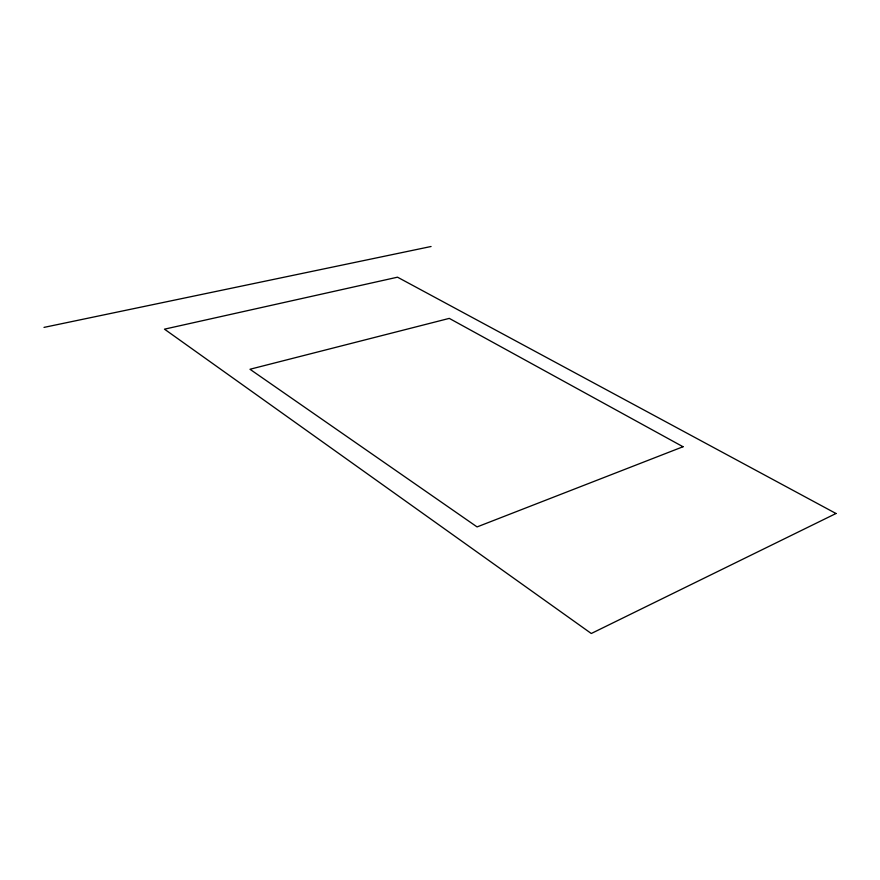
<?xml version="1.0" encoding="UTF-8"?>
<svg xmlns="http://www.w3.org/2000/svg" width="880" height="880" viewBox="0 0 880 880"><rect width="100%" height="100%" fill="white"/><g stroke="black" fill="none" stroke-linecap="round" stroke-linejoin="round"><path stroke-width="1.32" d="M44 327.393L431.068 246.499M836 513.502L591.294 633.501L164.483 329.164L397.518 277.189L836 513.502M683.023 446.743L477.081 526.922L249.975 369.259L449.284 318.384L683.023 446.743"/></g></svg>
